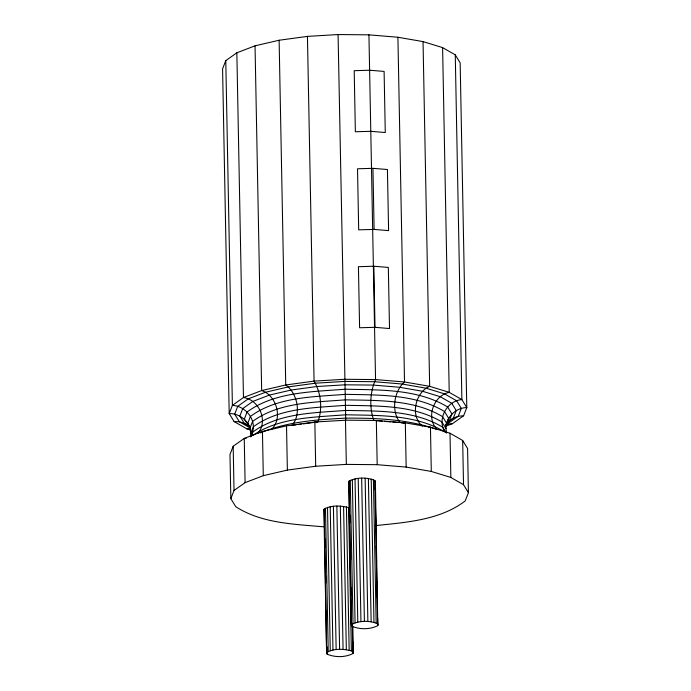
<?xml version="1.0" encoding="UTF-8"?>
<svg xmlns="http://www.w3.org/2000/svg" width="691" height="691" viewBox="0 0 691 691"><rect width="100%" height="100%" fill="white"/><g stroke="black" fill="none" stroke-linecap="round" stroke-linejoin="round"><path stroke-width="1.04" d="M250.41 436.669L250.781 433.482L253.407 426.744C253.131 415.576 243.517 405.911 232.392 405.367L229.196 413.572L234.102 421.57L246.765 428.817L250.885 430.087M446.645 432.782C443.233 420.335 454.22 407.621 466.788 407.586L460.163 62.855L455.265 54.857L442.603 47.61L423.039 41.598L397.912 37.245L368.934 34.844L338.072 34.55L307.443 36.39L279.121 40.242L255.039 45.831L236.849 52.792L225.776 60.635L222.58 68.841L229.196 413.572C238.041 413.33 245.996 418.919 249.814 426.71M338.072 34.55L345.725 420.223L314.846 422.011L286.523 425.863L262.442 431.452L244.251 438.414L233.178 446.256L229.982 454.462L230.837 498.686L235.735 506.684C261.172 523.122 292.803 524.072 322.066 526.697L324.191 526.723M250.781 433.482L249.961 428.213L252.604 421.424C279.043 402.119 314.198 402.369 345.552 399.83C378.098 400.59 413.702 399.32 442.551 416.638L446.611 423.255M251.291 435.883L252.802 432.005L253.407 426.744C279.656 407.578 314.552 407.837 345.673 405.306C377.977 406.066 413.322 404.805 441.964 421.994L445.989 428.567M230.837 498.686L234.024 490.48L233.178 446.256M323.863 509.984L324.217 509.06C331.464 505.026 340.784 505.536 348.61 507.591L351.365 650.879L352.79 651.691L353.343 652.589L352.98 653.513C345.319 657.512 335.066 657.556 327.163 654.17L326.61 653.263L323.863 509.984L324.416 510.882M348.661 482.076L349.024 481.152C356.686 477.161 366.938 477.11 374.842 480.504L375.394 481.402L377.787 625.605C370.126 629.605 359.873 629.656 351.969 626.262L351.417 625.364L348.661 482.076L349.214 482.974L349.3 487.285M375.394 481.402L375.178 489.867M326.61 653.263L324.217 509.06M351.417 625.364L349.024 481.152M445.85 425.198L448.632 418.271L444.486 411.508C415.015 393.818 378.642 395.114 345.396 394.336C313.524 396.954 277.298 396.669 250.444 416.397L247.749 423.333L249.961 428.213M445.928 425.207L449.124 421.121L451.914 413.952L447.638 406.964C417.174 388.679 379.584 390.018 345.224 389.214C312.557 391.857 274.543 391.719 247.084 412.017L244.294 419.187L250.565 428.524M445.816 426.2L452.519 423.635L463.592 415.792L466.788 407.586L461.882 399.588L449.219 392.341L429.664 386.329L404.529 381.976L375.55 379.575L344.697 379.281L314.06 381.121L285.737 384.973L261.664 390.562L243.465 397.524L232.392 405.367L225.776 60.635M234.024 490.48L245.098 482.638L263.297 475.676L287.37 470.087L315.692 466.235L346.329 464.395L345.483 420.171L376.336 420.465L405.315 422.866L430.441 427.219L450.005 433.231L462.668 440.478L467.574 448.476L468.42 492.7L465.224 500.906C439.804 520.34 405.833 522.344 375.109 525.661M250.842 436.842L252.802 432.005C279.25 412.7 314.405 412.959 345.759 410.411C378.297 411.171 413.909 409.901 442.758 427.219L446.308 433.015M315.692 466.235L314.846 422.011L316.4 422.676L317.817 421.899C322.792 409.132 321.056 392.851 314.06 381.121L307.443 36.39M257.898 433.3C268.531 421.052 259.125 399.631 243.465 397.524L236.849 52.792M292.025 425.406C301.647 414.142 297.588 393.283 285.737 384.973L279.121 40.242M271.658 429.249C283.137 418.219 276.443 395.347 261.664 390.562L255.039 45.831M449.124 421.121L453.331 418.064L458.271 416.241L463.592 415.792M252.543 435.632C278.974 417.234 314.82 417.26 345.794 414.781C379.031 415.559 415.412 414.263 444.883 431.953C436.764 419.022 447.025 400.771 461.882 399.588L455.265 54.857M447.371 422.365L453.331 418.064L456.241 410.592L451.776 403.311L440.245 396.703L422.426 391.236L399.545 387.271L373.149 385.077L345.042 384.809L317.143 386.485L291.343 389.992L269.412 395.088L252.837 401.428L242.757 408.571L239.846 416.042L244.312 423.333L248.579 426.174M351.771 624.439C359.441 620.44 369.685 620.397 377.597 623.783L378.141 624.69M326.973 652.339C334.211 648.305 343.539 648.823 351.365 650.879M260.3 432.929C287.24 421.622 316.927 419.627 345.776 418.133C376.483 418.003 407.915 419.152 437.127 429.543C425.587 417.865 433.507 395.511 449.219 392.341L442.603 47.61M445.781 424.464L447.708 423.73L458.271 416.241L461.312 408.424L456.639 400.789L444.563 393.879L425.906 388.152L401.937 383.997L374.297 381.7L344.861 381.423L315.64 383.177L288.631 386.848L265.664 392.186L248.302 398.819L237.747 406.308L234.698 414.134L239.371 421.76L250.522 428.144M445.928 424.326L452.519 423.635M403.57 423.281L405.315 422.866L406.17 467.09L431.296 471.443L450.852 477.455L463.523 484.702L468.42 492.7M293.053 425.267L296.154 424.844M298.218 424.568L301.311 424.144M303.375 423.868L317.817 421.899M428.55 427.435L430.441 427.219L431.296 471.443M372.941 168.319L357.523 168.794L358.689 229.835L374.107 229.421L388.601 230.621L387.426 169.52L372.941 168.319L374.107 229.421M373.848 266.225L358.43 266.709L359.596 327.75L375.014 327.327L389.508 328.536L388.333 267.434L373.848 266.225L375.014 327.327M246.765 428.817L250.513 428.705M246.177 438.379L244.251 438.414L245.098 482.638M346.329 464.395L377.191 464.689L406.17 467.09M234.102 421.57L239.371 421.76L244.312 423.333L248.743 425.872M375.939 420.664L382.27 421.19M384.386 421.363L390.717 421.89M392.834 422.071L398.111 422.503M401.264 422.857L403.345 423.22M422.339 426.062C409.944 415.844 415.317 392.263 429.664 386.329L423.039 41.598M400.227 422.685C390.942 411.516 393.775 391.322 404.529 381.976L397.912 37.245M373.831 420.491C369.193 407.647 370.022 392.022 375.55 379.575L368.934 34.844M462.668 440.478L463.523 484.702M450.005 433.231L450.852 477.455M376.336 420.465L377.191 464.689M375.55 509.258L375.878 526.499M376.258 545.89L376.56 562.051M376.94 581.442L377.243 597.603M377.64 618.065L377.787 625.605M374.842 480.504L377.597 623.783M373.416 479.692L376.172 622.971M371.214 479.01L373.969 622.297M368.389 478.526L371.145 621.805M365.133 478.25L367.88 621.537M361.661 478.224L364.407 621.503M358.214 478.431L360.961 621.71M355.027 478.863L357.774 622.142M352.315 479.494L355.07 622.772M350.268 480.271L353.023 623.558M352.842 626.737L353.343 652.589M352.755 641.663L352.98 653.513M352.289 625.839L352.79 651.691M349.836 515.296L349.983 522.837M350.518 550.848L350.683 559.468M351.227 587.48L351.365 595.02M351.909 623.032L351.969 626.262M346.416 506.918L349.162 650.205M343.582 506.425L346.338 649.713M340.326 506.158L343.073 649.445M336.854 506.123L339.601 649.41M333.408 506.33L336.154 649.618M330.22 506.762L332.976 650.05M327.508 507.393L330.263 650.68M325.47 508.179L328.216 651.458M324.951 538.894L325.115 547.514M325.651 575.525L325.798 583.066M326.333 611.077L326.498 619.689M327.016 646.621L327.163 654.17M286.523 425.863L287.37 470.087M262.442 431.452L263.297 475.676M369.616 70.223L354.198 70.707L355.364 131.748L370.782 131.325L385.276 132.525L384.101 71.423L369.616 70.223"/></g></svg>
